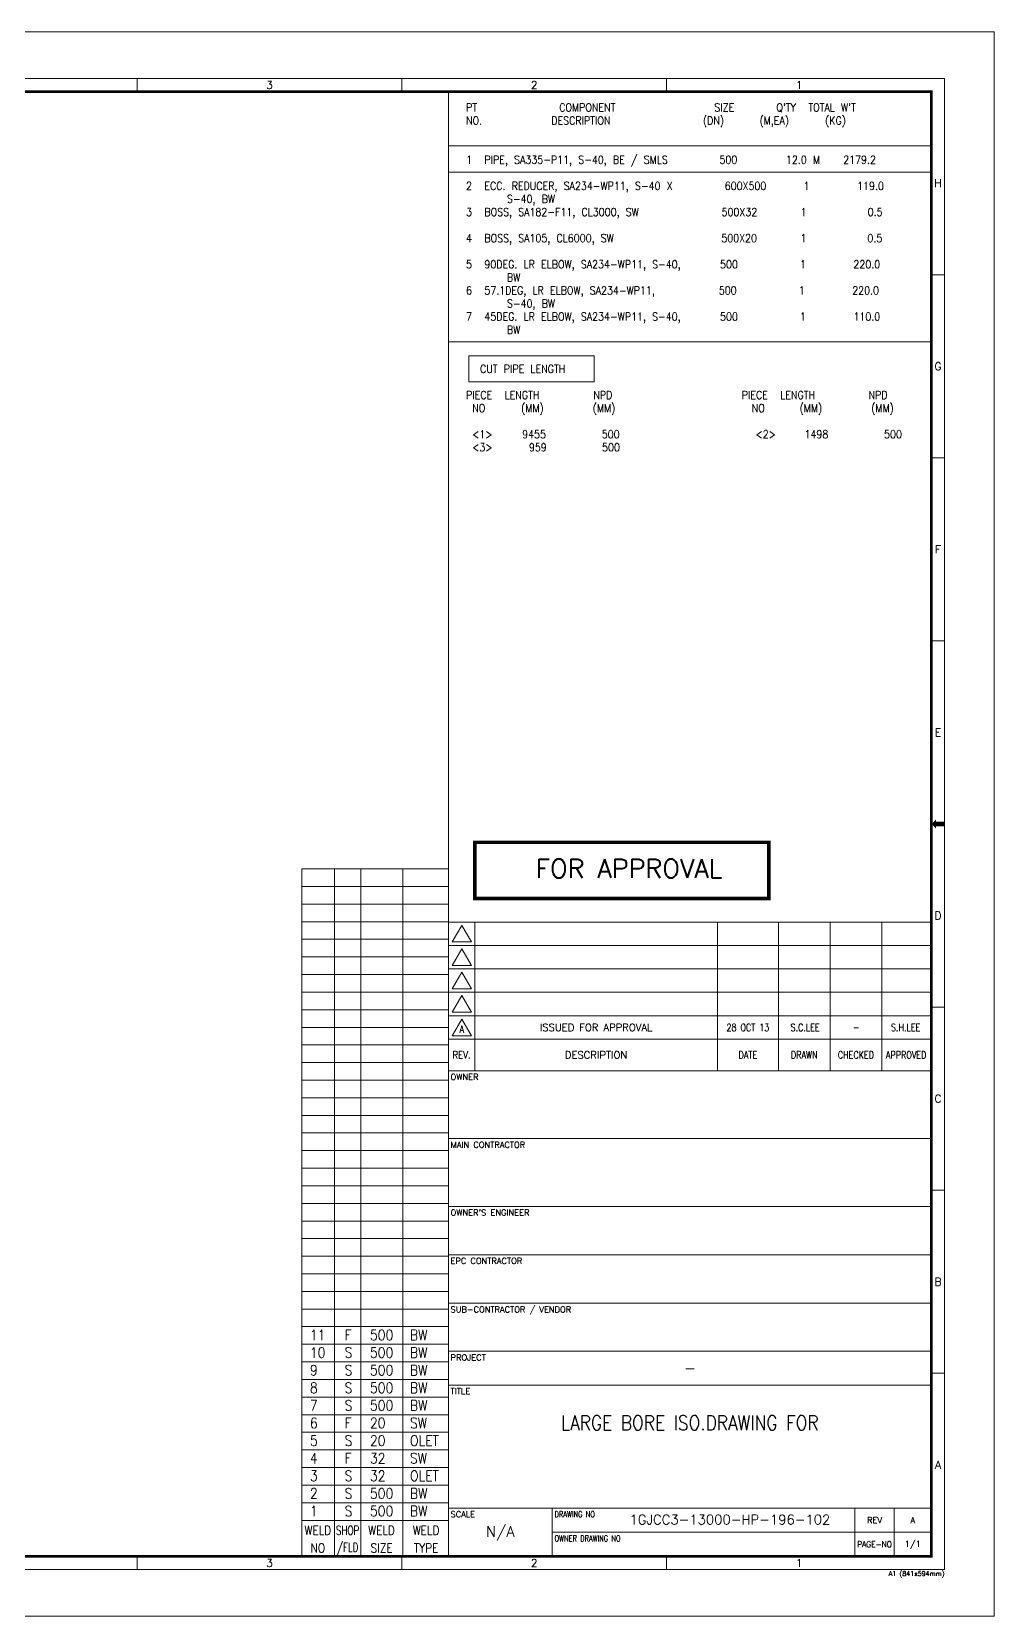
# Model space of a CAD drawing. Extents: x 0 to 841, y 0 to 594.
# Drawn here: x 480 to 841, y 0 to 594 of the extents above; entities that cross this region are included whole.
import ezdxf
from ezdxf.enums import TextEntityAlignment as Align

# ---------------------------------------------------------------- set-up
doc = ezdxf.new("R2010")
doc.units = 0
doc.header["$MEASUREMENT"] = 0
doc.layers.get('0').update_dxf_attribs({"lineweight": 9})
for name, color, linetype, lineweight in [('1', 7, 'Continuous', 9), ('EMB', 7, 'Continuous', 9), ('SYM', 7, 'Continuous', 9), ('T-TEXT1', 7, 'Continuous', 9), ('TB-TEXT', 7, 'Continuous', 9), ('TEXT', 7, 'Continuous', 9)]:
    doc.layers.add(name, color=color, linetype=linetype, lineweight=lineweight)
doc.styles.add('ROMANS', font='ROMANS')
doc.styles.add('TXT', font='txt.shx')

msp = doc.modelspace()

# ---------------------------------------------------------------- linework, layer by layer
at = {"layer": 'EMB', "color": 2, "linetype": 'Continuous', "lineweight": 0}
for p, q in [((636.3875, 551.1875), (817.8875, 551.1875)), ((636.3875, 541.3875), (817.8875, 541.3875)), ((636.3875, 477.6875), (817.8875, 477.6875)), ((644.0875, 472.4875), (691.0875, 472.4875))]:
    msp.add_line(p, q, dxfattribs=at)
msp.add_lwpolyline([(644.0875, 472.4875), (644.0875, 462.6875), (691.0875, 462.6875), (691.0875, 472.4875)], dxfattribs=at)
at = {"layer": 'T-TEXT1', "color": 7, "linetype": 'Continuous', "lineweight": 0}
for p, q in [((519.7375, 571.525), (519.7375, 576.4875)), ((618.9625, 571.525), (618.9625, 576.4875)), ((718.2, 571.525), (718.2, 576.4875)), ((636.3875, 260.225), (636.3875, 571.525)), ((817.425, 502.9), (822.3875, 502.9)), ((817.425, 434.2625), (822.3875, 434.2625)), ((817.425, 365.6375), (822.3875, 365.6375)), ((817.425, 297), (822.3875, 297)), ((636.3875, 260.225), (636.3875, 22.475)), ((636.3875, 260.225), (817.425, 260.225)), ((641.475, 259.0125), (637.85, 252.775)), ((645.075, 252.775), (641.475, 259.0125)), ((646.2625, 260.225), (646.2625, 204.5)), ((737.2375, 260.225), (737.2375, 204.5)), ((760.075, 260.225), (760.075, 204.5)), ((779.4375, 260.225), (779.4375, 204.5)), ((798.825, 260.225), (798.825, 204.5)), ((636.3875, 251.4625), (817.425, 251.4625)), ((637.85, 252.775), (645.075, 252.775)), ((641.475, 250.2375), (637.85, 243.9875)), ((645.075, 243.9875), (641.475, 250.2375)), ((637.85, 243.9875), (645.075, 243.9875)), ((636.3875, 242.675), (817.425, 242.675)), ((641.475, 241.4625), (637.85, 235.2)), ((645.075, 235.2), (641.475, 241.4625)), ((636.3875, 233.9125), (817.425, 233.9125)), ((637.85, 235.2), (645.075, 235.2)), ((641.475, 232.6875), (637.85, 226.4375)), ((645.075, 226.4375), (641.475, 232.6875)), ((637.85, 226.4375), (645.075, 226.4375)), ((817.425, 228.3625), (822.3875, 228.3625)), ((636.3875, 225.125), (817.425, 225.125)), ((641.475, 223.9), (637.85, 217.65)), ((645.075, 217.65), (641.475, 223.9)), ((636.3875, 216.3375), (817.425, 216.3375)), ((637.85, 217.65), (645.075, 217.65)), ((636.3875, 204.5), (817.425, 204.5)), ((636.3875, 179.075), (817.425, 179.075)), ((817.425, 159.7375), (822.3875, 159.7375)), ((636.3875, 153.6625), (817.425, 153.6625)), ((636.3875, 135.55), (817.425, 135.55)), ((636.3875, 117.3375), (817.425, 117.3375)), ((636.3875, 99.35), (817.425, 99.35)), ((817.425, 91.1), (822.3875, 91.1)), ((636.3875, 86.6625), (817.425, 86.6625)), ((636.3875, 40.575), (817.425, 40.575)), ((675.3375, 40.575), (675.3375, 22.475)), ((788.7625, 40.575), (788.7625, 22.475)), ((803.4625, 40.575), (803.4625, 22.475)), ((675.3375, 31.525), (817.425, 31.525)), ((519.7375, 17.5125), (519.7375, 22.475)), ((618.9625, 17.5125), (618.9625, 22.475)), ((670.175, 22.475), (817.425, 22.475)), ((701.925, 22.475), (817.425, 22.475)), ((718.2, 17.5125), (718.2, 22.475))]:
    msp.add_line(p, q, dxfattribs=at)
msp.add_lwpolyline([(0, 0), (841, 0), (841, 594), (0, 594), (0, 0)], dxfattribs=at)
msp.add_lwpolyline([(18.6125, 576.4875), (822.3875, 576.4875), (822.3875, 17.5125), (18.6125, 17.5125)], close=True, dxfattribs=at)
for points, const_width in [([(23.575, 571.525), (817.425, 571.525), (817.425, 22.475), (23.575, 22.475), (23.575, 571.525)], 0.9911), ([(719.2625, 22.475), (817.425, 22.475), (817.425, 129.9)], 0.8924)]:
    msp.add_lwpolyline(points, dxfattribs=dict(at, const_width=const_width))
at = {"layer": 'T-TEXT1', "color": 4, "linetype": 'Continuous', "lineweight": 0, "const_width": 1.3225}
msp.add_lwpolyline([(756.5125, 269.0875), (646.3375, 269.0875), (646.3375, 290.125), (756.5125, 290.125), (756.5125, 269.0875)], dxfattribs=at)
at = {"layer": 'T-TEXT1', "color": 7, "linetype": 'Continuous', "lineweight": 0}
for points in [[(819.15, 298.725), (817.425, 297), (819.15, 295.275)], [(822.3875, 297.8625), (819.15, 297.8625), (822.3875, 296.1375), (819.15, 296.1375)]]:
    msp.add_solid(points, dxfattribs=at)
at = {"layer": 'TB-TEXT', "color": 7, "linetype": 'Continuous', "lineweight": 0}
for p, q in [((581.5125, 22.475), (581.5125, 280.175)), ((636.3875, 280.175), (581.5125, 280.175)), ((593.7125, 22.475), (593.7125, 280.175)), ((603.6, 22.475), (603.6, 280.175)), ((619.2875, 22.475), (619.2875, 280.175)), ((636.3875, 273.575), (581.5125, 273.575)), ((636.3875, 266.975), (581.5125, 266.975)), ((636.3875, 260.375), (581.5125, 260.375)), ((636.3875, 253.775), (581.5125, 253.775)), ((636.3875, 247.175), (581.5125, 247.175)), ((636.3875, 240.575), (581.5125, 240.575)), ((636.3875, 233.975), (581.5125, 233.975)), ((636.3875, 227.375), (581.5125, 227.375)), ((636.3875, 220.775), (581.5125, 220.775)), ((636.3875, 214.175), (581.5125, 214.175)), ((636.3875, 207.575), (581.5125, 207.575)), ((636.3875, 200.975), (581.5125, 200.975)), ((636.3875, 194.375), (581.5125, 194.375)), ((636.3875, 187.775), (581.5125, 187.775)), ((636.3875, 181.175), (581.5125, 181.175)), ((636.3875, 174.575), (581.5125, 174.575)), ((636.3875, 167.975), (581.5125, 167.975)), ((636.3875, 161.375), (581.5125, 161.375)), ((636.3875, 154.775), (581.5125, 154.775)), ((636.3875, 148.175), (581.5125, 148.175)), ((636.3875, 141.575), (581.5125, 141.575)), ((636.3875, 134.975), (581.5125, 134.975)), ((636.3875, 128.375), (581.5125, 128.375)), ((636.3875, 121.775), (581.5125, 121.775)), ((636.3875, 115.175), (581.5125, 115.175)), ((636.3875, 108.575), (581.5125, 108.575)), ((636.3875, 101.975), (581.5125, 101.975)), ((636.3875, 95.375), (581.5125, 95.375)), ((636.3875, 88.775), (581.5125, 88.775)), ((636.3875, 82.175), (581.5125, 82.175)), ((636.3875, 75.575), (581.5125, 75.575)), ((636.3875, 68.975), (581.5125, 68.975)), ((636.3875, 62.375), (581.5125, 62.375)), ((636.3875, 55.775), (581.5125, 55.775)), ((636.3875, 49.175), (581.5125, 49.175)), ((636.3875, 42.575), (581.5125, 42.575)), ((636.3875, 35.975), (581.5125, 35.975))]:
    msp.add_line(p, q, dxfattribs=at)

# ---------------------------------------------------------------- texts
at = {"color": 3, "linetype": 'Continuous', "lineweight": 0, "style": 'ROMANS'}
msp.add_text('1GJCC3-13000-HP-196-102', height=3.612525, dxfattribs=at).set_placement((704.275, 36.2625), align=Align.MIDDLE_LEFT)
at = {"layer": '1', "color": 2, "linetype": 'Continuous', "lineweight": 0, "style": 'ROMANS', "width": 0.849993}
msp.add_text('LARGE BORE ISO.DRAWING FOR', height=5.48625, dxfattribs=at).set_placement((726.9, 72.55), align=Align.MIDDLE)
at = {"layer": 'EMB', "color": 2, "linetype": 'Continuous', "lineweight": 0, "style": 'TXT', "width": 0.866675}
for s, p in [(" PT            COMPONENT              SIZE      Q'TY  TOTAL W'T", (640.7, 564.1)), (' NO.          DESCRIPTION             (DN)     (M,EA)     (KG)', (640.7, 559.2)), (' 1  PIPE, SA335-P11, S-40, BE / SMLS     500       12.0 M   2179.2', (640.7, 544.5)), (' 2  ECC. REDUCER, SA234-WP11, S-40 X     600X500     1       119.0', (640.7, 534.7)), ('       S-40, BW', (640.7, 529.8)), (' 3  BOSS, SA182-F11, CL3000, SW          500X32      1         0.5', (640.7, 524.9)), (' 4  BOSS, SA105, CL6000, SW              500X20      1         0.5', (640.7, 515.1)), (' 5  90DEG. LR ELBOW, SA234-WP11, S-40,   500         1       220.0', (640.7, 505.3)), ('       BW', (640.7, 500.4)), (' 6  57.1DEG, LR ELBOW, SA234-WP11,       500         1       220.0', (640.7, 495.5)), ('       S-40, BW', (640.7, 490.6)), (' 7  45DEG. LR ELBOW, SA234-WP11, S-40,   500         1       110.0', (640.7, 485.7)), ('       BW', (640.7, 480.8)), ('   CUT PIPE LENGTH', (640.7, 466.1)), (' PIECE  LENGTH       NPD                   PIECE  LENGTH       NPD', (640.7, 456.3)), ('  NO     (MM)       (MM)                    NO     (MM)       (MM)', (640.7, 451.4)), ('  <1>    9455        500                    <2>    1498        500', (640.7, 441.6)), ('  <3>     959        500', (640.7, 436.7))]:
    msp.add_text(s, height=3, dxfattribs=at).set_placement(p)
at = {"layer": 'SYM', "color": 2, "linetype": 'Continuous', "lineweight": 0, "style": 'TXT', "width": 0.871788}
for s, p in [('11', (584.5, 103.5)), ('F', (597.5, 103.5)), ('500', (607, 103.5)), ('BW', (622, 103.5)), ('10', (584.5, 96.9)), ('S', (597.5, 96.9)), ('500', (607, 96.9)), ('BW', (622, 96.9)), ('9', (584.5, 90.3)), ('S', (597.5, 90.3)), ('500', (607, 90.3)), ('BW', (622, 90.3)), ('8', (584.5, 83.7)), ('S', (597.5, 83.7)), ('500', (607, 83.7)), ('BW', (622, 83.7)), ('7', (584.5, 77.1)), ('S', (597.5, 77.1)), ('500', (607, 77.1)), ('BW', (622, 77.1)), ('6', (584.5, 70.5)), ('F', (597.5, 70.5)), ('20', (607, 70.5)), ('SW', (622, 70.5)), ('5', (584.5, 63.9)), ('S', (597.5, 63.9)), ('20', (607, 63.9)), ('OLET', (622, 63.9)), ('4', (584.5, 57.3)), ('F', (597.5, 57.3)), ('32', (607, 57.3)), ('SW', (622, 57.3)), ('3', (584.5, 50.7)), ('S', (597.5, 50.7)), ('32', (607, 50.7)), ('OLET', (622, 50.7)), ('2', (584.5, 44.1)), ('S', (597.5, 44.1)), ('500', (607, 44.1)), ('BW', (622, 44.1)), ('1', (584.5, 37.5)), ('S', (597.5, 37.5)), ('500', (607, 37.5)), ('BW', (622, 37.5))]:
    msp.add_text(s, height=3.9, dxfattribs=at).set_placement(p)
at = {"layer": 'T-TEXT1', "color": 7, "linetype": 'Continuous', "lineweight": 0, "style": 'ROMANS'}
for s, height, p in [('3', 2.9732, (569.35, 574.0125)), ('2', 2.9732, (668.575, 574.0125)), ('1', 2.9732, (767.8125, 574.0125)), ('H', 2.9732, (819.9, 537.2125)), ('G', 2.9732, (819.9, 468.575)), ('F', 2.9732, (819.9, 399.95)), ('E', 2.9732, (819.9, 331.3125)), ('D', 2.9732, (819.9, 262.6875)), ('ISSUED FOR APPROVAL', 2.743125, (691.75, 220.7375)), ('DESCRIPTION', 2.743125, (691.75, 210.425)), ('C', 2.9732, (819.9, 194.05)), ('B', 2.9732, (819.9, 125.425)), ('-', 4.0232, (726.9125, 93)), ('A', 2.9732, (819.9, 56.7875)), ('REV', 2.26305, (796.1125, 36.05)), ('A', 2.263, (810.45, 36.05)), ('N/A', 4.02323, (655.85, 31.525)), ('1/1', 2.26305, (810.45, 27)), ('3', 2.9732, (569.35, 19.9875)), ('2', 2.9732, (668.575, 19.9875)), ('1', 2.9732, (767.8125, 19.9875))]:
    msp.add_text(s, height=height, dxfattribs=at).set_placement(p, align=Align.MIDDLE)
at = {"layer": 'T-TEXT1', "color": 4, "linetype": 'Continuous', "lineweight": 0, "style": 'ROMANS'}
msp.add_text('FOR APPROVAL', height=7.012425, dxfattribs=at).set_placement((704.0875, 280.325), align=Align.MIDDLE)
at = {"layer": 'T-TEXT1', "color": 7, "linetype": 'Continuous', "lineweight": 0, "style": 'ROMANS'}
for s, height, width, p in [('A', 2.7431, 0.800027, (641.4625, 220.1)), ('S.C.LEE', 2.74313, 0.800027, (770.0875, 220.7375)), ('-', 2.7431, 0.800027, (789.25, 220.7375)), ('S.H.LEE', 2.74313, 0.800027, (807.775, 220.7375)), ('REV.', 2.74313, 0.850007, (641.325, 210.425)), ('DATE', 2.74313, 0.800027, (748.65, 210.425)), ('DRAWN', 2.74313, 0.800027, (769.7625, 210.425)), ('CHECKED', 2.74313, 0.800027, (789.1375, 210.425)), ('APPROVED', 2.74313, 0.800027, (807.9625, 210.425)), ('PAGE-NO', 2.26305, 0.900013, (796.1125, 27))]:
    msp.add_text(s, height=height, dxfattribs=dict(at, width=width)).set_placement(p, align=Align.MIDDLE)
for s, p in [('OWNER', (637.2125, 201.05)), ('MAIN CONTRACTOR', (637.2125, 175.625)), ("OWNER'S ENGINEER", (637.2125, 150.2)), ('EPC CONTRACTOR', (637.2125, 132.1)), ('SUB-CONTRACTOR / VENDOR', (637.2125, 113.8875)), ('PROJECT', (637.2125, 95.8875)), ('TITLE', (637.2125, 83.2125)), ('SCALE', (637.2125, 37.125))]:
    msp.add_text(s, height=2.26305, dxfattribs=at).set_placement(p)
at = {"layer": 'T-TEXT1', "color": 7, "linetype": 'Continuous', "lineweight": 0, "style": 'ROMANS', "width": 0.799993}
for s, p in [('DRAWING NO', (676.175, 37.125)), ('OWNER DRAWING NO', (676.175, 28.075))]:
    msp.add_text(s, height=2.26305, dxfattribs=at).set_placement(p)
at = {"layer": 'T-TEXT1', "color": 2, "linetype": 'Continuous', "lineweight": 0, "style": 'ROMANS'}
for s, width, p in [('WELD', 0.857143, (587.475, 32.2125)), ('SHOP', 0.714308, (598.625, 32.2125)), ('WELD', 0.857143, (611.35, 32.2125)), ('WELD', 0.857143, (628.0375, 32.2125)), ('NO', 0.857143, (587.475, 25.6125)), ('/FLD', 0.714308, (598.6375, 25.6125)), ('SIZE', 0.857143, (611.3625, 25.6125)), ('TYPE', 0.857143, (628.0375, 25.6125))]:
    msp.add_text(s, height=3.36, dxfattribs=dict(at, width=width)).set_placement(p, align=Align.MIDDLE)
at = {"layer": 'T-TEXT1', "color": 7, "linetype": 'Continuous', "lineweight": 0, "style": 'ROMANS'}
msp.add_text('A1 (841x594mm)', height=1.749975, dxfattribs=at).set_placement((822.3375, 16.0125), align=Align.MIDDLE_RIGHT)
at = {"layer": 'TEXT', "color": 7, "linetype": 'Continuous', "lineweight": 0, "style": 'ROMANS', "width": 0.800027}
msp.add_text('28 OCT 13', height=2.74313, dxfattribs=at).set_placement((748.6375, 220.7375), align=Align.MIDDLE)

doc.saveas('drawing.dxf')
